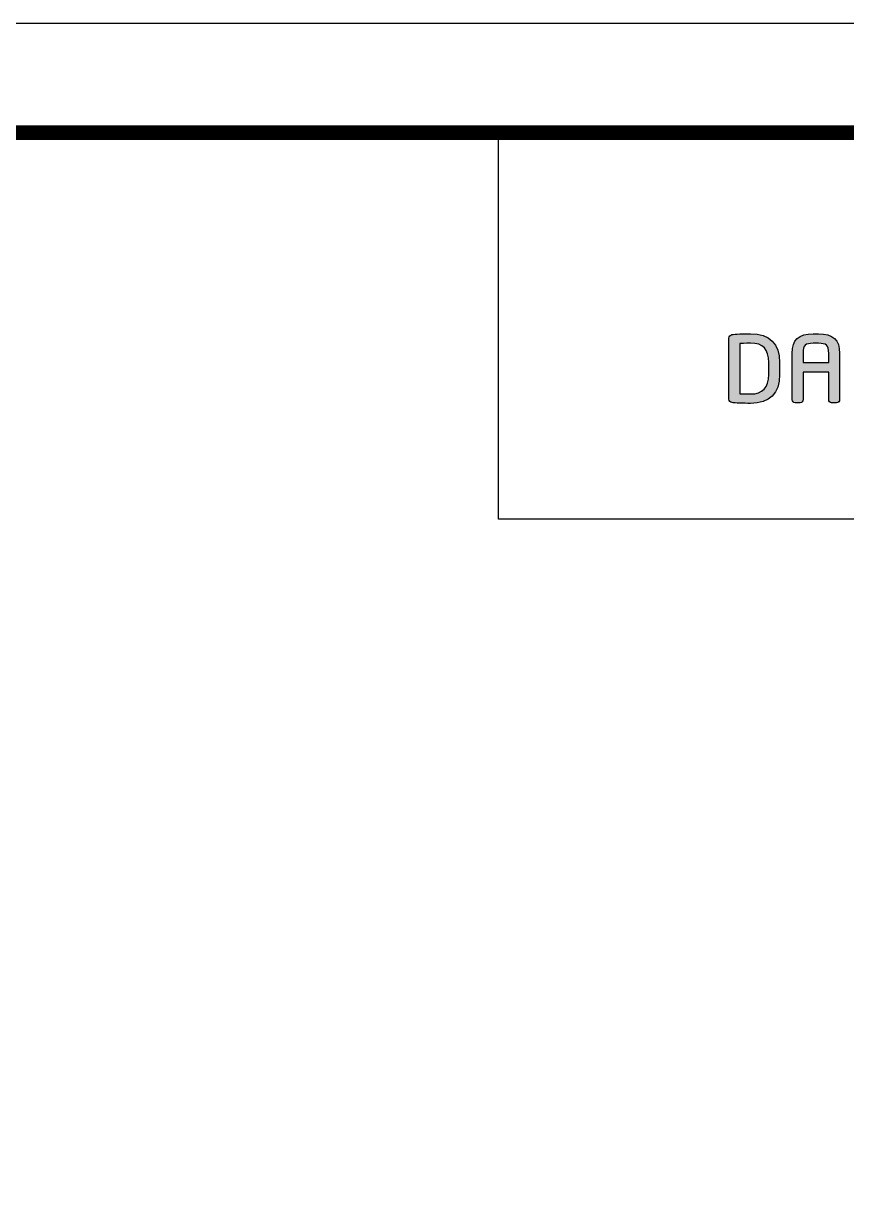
# Model space of a CAD drawing. Extents: x 16296675219 to 16296676413, y -37409617825 to -37409616950.
# Drawn here: x 16296676114.2 to 16296676267.2, y -37409617169 to -37409616950.3 of the extents above; entities that cross this region are included whole.
import ezdxf

# ---------------------------------------------------------------- set-up
doc = ezdxf.new("R2010")
doc.units = 0
doc.header["$LTSCALE"] = 10
doc.header["$MEASUREMENT"] = 0
doc.layers.get('0').update_dxf_attribs({"linetype": 'CONTINUOUS'})
doc.layers.add('레이어 1', color=7, linetype='CONTINUOUS')

msp = doc.modelspace()

# ---------------------------------------------------------------- hatches: boundary and pattern name
at = {"layer": '레이어 1'}
h = msp.add_hatch(color=5, dxfattribs=at)
h.dxf.hatch_style = 2
edge = h.paths.add_edge_path()
edge.add_spline(control_points=[(16296676252.754629, -37409617015.593979), (16296676252.754629, -37409617018.025902), (16296676251.645069, -37409617019.209099), (16296676249.361349, -37409617019.209099), (16296676249.361349, -37409617019.209099), (16296676247.798929, -37409617019.180161), (16296676247.391729, -37409617019.173103), (16296676247.391729, -37409617019.173103), (16296676247.391729, -37409617009.84848), (16296676247.391729, -37409617009.84848), (16296676248.200991, -37409617009.76812), (16296676249.351049, -37409617009.754623), (16296676249.36248, -37409617009.754623), (16296676251.708099, -37409617009.754623), (16296676252.754629, -37409617010.868958), (16296676252.754629, -37409617013.366524), (16296676252.754629, -37409617013.366524), (16296676252.754629, -37409617015.593979), (16296676252.754629, -37409617015.593979)], knot_values=[0, 0, 0, 0, 1, 1, 1, 2, 2, 2, 3, 3, 3, 4, 4, 4, 5, 5, 5, 6, 6, 6, 6], degree=3, periodic=0)
edge = h.paths.add_edge_path()
edge.add_spline(control_points=[(16296676249.361349, -37409617008.002983), (16296676248.09362, -37409617008.002983), (16296676246.449039, -37409617008.080803), (16296676245.909731, -37409617008.167587), (16296676245.57246, -37409617008.22419), (16296676245.35622, -37409617008.476257), (16296676245.35622, -37409617008.809357), (16296676245.35622, -37409617008.809357), (16296676245.35622, -37409617020.153038), (16296676245.35622, -37409617020.153038), (16296676245.35622, -37409617020.50222), (16296676245.57452, -37409617020.747879), (16296676245.92613, -37409617020.796722), (16296676246.436199, -37409617020.881592), (16296676248.075439, -37409617020.958771), (16296676249.361349, -37409617020.958771), (16296676252.901239, -37409617020.958771), (16296676254.77149, -37409617019.102989), (16296676254.77149, -37409617015.593979), (16296676254.77149, -37409617015.593979), (16296676254.77149, -37409617013.366524), (16296676254.77149, -37409617013.366524), (16296676254.77149, -37409617009.857513), (16296676252.901239, -37409617008.002983), (16296676249.361349, -37409617008.002983)], knot_values=[0, 0, 0, 0, 1, 1, 1, 2, 2, 2, 3, 3, 3, 4, 4, 4, 5, 5, 5, 6, 6, 6, 7, 7, 7, 8, 8, 8, 8], degree=3, periodic=0)
h = msp.add_hatch(color=5, dxfattribs=at)
h.dxf.hatch_style = 2
edge = h.paths.add_edge_path()
edge.add_spline(control_points=[(16296676263.90093, -37409617013.352966), (16296676263.90093, -37409617013.352966), (16296676259.127701, -37409617013.352966), (16296676259.127701, -37409617013.352966), (16296676259.127701, -37409617013.175552), (16296676259.127701, -37409617011.650887), (16296676259.127701, -37409617011.650887), (16296676259.127701, -37409617010.059372), (16296676259.6008, -37409617009.789337), (16296676261.020149, -37409617009.789337), (16296676261.020149, -37409617009.789337), (16296676262.00992, -37409617009.789337), (16296676262.00992, -37409617009.789337), (16296676263.428459, -37409617009.789337), (16296676263.90093, -37409617010.059372), (16296676263.90093, -37409617011.650887), (16296676263.90093, -37409617011.650887), (16296676263.90093, -37409617013.175552), (16296676263.90093, -37409617013.352966)], knot_values=[0, 0, 0, 0, 1, 1, 1, 2, 2, 2, 3, 3, 3, 4, 4, 4, 5, 5, 5, 6, 6, 6, 6], degree=3, periodic=0)
edge = h.paths.add_edge_path()
edge.add_spline(control_points=[(16296676262.00992, -37409617008.002983), (16296676262.00992, -37409617008.002983), (16296676261.020149, -37409617008.002983), (16296676261.020149, -37409617008.002983), (16296676258.31621, -37409617008.002983), (16296676257.110649, -37409617009.12767), (16296676257.110649, -37409617011.650887), (16296676257.110649, -37409617011.650887), (16296676257.110649, -37409617020.282967), (16296676257.110649, -37409617020.282967), (16296676257.110649, -37409617020.586487), (16296676257.357281, -37409617020.843674), (16296676257.64839, -37409617020.843674), (16296676257.64839, -37409617020.843674), (16296676258.59269, -37409617020.843674), (16296676258.59269, -37409617020.843674), (16296676258.92738, -37409617020.843674), (16296676259.127701, -37409617020.559464), (16296676259.127701, -37409617020.282967), (16296676259.127701, -37409617020.282967), (16296676259.127701, -37409617015.322601), (16296676259.127701, -37409617015.129051), (16296676259.127701, -37409617015.129051), (16296676263.90093, -37409617015.129051), (16296676263.90093, -37409617015.129051), (16296676263.90093, -37409617015.322601), (16296676263.90093, -37409617020.282967), (16296676263.90093, -37409617020.282967), (16296676263.90093, -37409617020.592232), (16296676264.144791, -37409617020.843674), (16296676264.44525, -37409617020.843674), (16296676264.44525, -37409617020.843674), (16296676265.37797, -37409617020.843674), (16296676265.37797, -37409617020.843674), (16296676265.70496, -37409617020.843674), (16296676265.925011, -37409617020.55365), (16296676265.925011, -37409617020.282967), (16296676265.925011, -37409617020.282967), (16296676265.925011, -37409617011.650887), (16296676265.925011, -37409617011.650887), (16296676265.925011, -37409617009.12767), (16296676264.7171, -37409617008.002983), (16296676262.00992, -37409617008.002983)], knot_values=[0, 0, 0, 0, 1, 1, 1, 2, 2, 2, 3, 3, 3, 4, 4, 4, 5, 5, 5, 6, 6, 6, 7, 7, 7, 8, 8, 8, 9, 9, 9, 10, 10, 10, 11, 11, 11, 12, 12, 12, 13, 13, 13, 14, 14, 14, 14], degree=3, periodic=0)

# ---------------------------------------------------------------- linework, layer by layer
at = {"color": 5, "ltscale": 0.5}
msp.add_line((16296676202.525789, -37409617042.481857), (16296676202.525789, -37409616970.638603), dxfattribs=at)
at = {"color": 5, "ltscale": 40}
msp.add_line((16296676393.27146, -37409617042.481857), (16296676202.525789, -37409617042.481857), dxfattribs=at)
at = {"ltscale": 0.5}
msp.add_lwpolyline([(16296675219.07955, -37409617824.834084), (16296676412.57955, -37409617824.834084), (16296676412.57955, -37409616950.334084), (16296675219.07955, -37409616950.334084)], close=True, dxfattribs=at)
at = {"color": 5, "linetype": 'ByBlock', "lineweight": 200, "const_width": 2.75}
msp.add_lwpolyline([(16296675238.27124, -37409617787.388771), (16296676393.27124, -37409617787.388771), (16296676393.27124, -37409616970.638771), (16296675238.27124, -37409616970.638771)], close=True, dxfattribs=at)
at = {"layer": '레이어 1', "color": 5}
for points, knots in [([(16296676249.361349, -37409617008.002983), (16296676248.09362, -37409617008.002983), (16296676246.449039, -37409617008.080803), (16296676245.909731, -37409617008.167587), (16296676245.57246, -37409617008.22419), (16296676245.35622, -37409617008.476257), (16296676245.35622, -37409617008.809357), (16296676245.35622, -37409617008.809357), (16296676245.35622, -37409617020.153038), (16296676245.35622, -37409617020.153038), (16296676245.35622, -37409617020.50222), (16296676245.57452, -37409617020.747879), (16296676245.92613, -37409617020.796722), (16296676246.436199, -37409617020.881592), (16296676248.075439, -37409617020.958771), (16296676249.361349, -37409617020.958771), (16296676252.901239, -37409617020.958771), (16296676254.77149, -37409617019.102989), (16296676254.77149, -37409617015.593979), (16296676254.77149, -37409617015.593979), (16296676254.77149, -37409617013.366524), (16296676254.77149, -37409617013.366524), (16296676254.77149, -37409617009.857513), (16296676252.901239, -37409617008.002983), (16296676249.361349, -37409617008.002983)], [0, 0, 0, 0, 1, 1, 1, 2, 2, 2, 3, 3, 3, 4, 4, 4, 5, 5, 5, 6, 6, 6, 7, 7, 7, 8, 8, 8, 8]), ([(16296676252.754629, -37409617015.593979), (16296676252.754629, -37409617018.025902), (16296676251.645069, -37409617019.209099), (16296676249.361349, -37409617019.209099), (16296676249.361349, -37409617019.209099), (16296676247.798929, -37409617019.180161), (16296676247.391729, -37409617019.173103), (16296676247.391729, -37409617019.173103), (16296676247.391729, -37409617009.84848), (16296676247.391729, -37409617009.84848), (16296676248.200991, -37409617009.76812), (16296676249.351049, -37409617009.754623), (16296676249.36248, -37409617009.754623), (16296676251.708099, -37409617009.754623), (16296676252.754629, -37409617010.868958), (16296676252.754629, -37409617013.366524), (16296676252.754629, -37409617013.366524), (16296676252.754629, -37409617015.593979), (16296676252.754629, -37409617015.593979)], [0, 0, 0, 0, 1, 1, 1, 2, 2, 2, 3, 3, 3, 4, 4, 4, 5, 5, 5, 6, 6, 6, 6]), ([(16296676262.00992, -37409617008.002983), (16296676262.00992, -37409617008.002983), (16296676261.020149, -37409617008.002983), (16296676261.020149, -37409617008.002983), (16296676258.31621, -37409617008.002983), (16296676257.110649, -37409617009.12767), (16296676257.110649, -37409617011.650887), (16296676257.110649, -37409617011.650887), (16296676257.110649, -37409617020.282967), (16296676257.110649, -37409617020.282967), (16296676257.110649, -37409617020.586487), (16296676257.357281, -37409617020.843674), (16296676257.64839, -37409617020.843674), (16296676257.64839, -37409617020.843674), (16296676258.59269, -37409617020.843674), (16296676258.59269, -37409617020.843674), (16296676258.92738, -37409617020.843674), (16296676259.127701, -37409617020.559464), (16296676259.127701, -37409617020.282967), (16296676259.127701, -37409617020.282967), (16296676259.127701, -37409617015.322601), (16296676259.127701, -37409617015.129051), (16296676259.127701, -37409617015.129051), (16296676263.90093, -37409617015.129051), (16296676263.90093, -37409617015.129051), (16296676263.90093, -37409617015.322601), (16296676263.90093, -37409617020.282967), (16296676263.90093, -37409617020.282967), (16296676263.90093, -37409617020.592232), (16296676264.144791, -37409617020.843674), (16296676264.44525, -37409617020.843674), (16296676264.44525, -37409617020.843674), (16296676265.37797, -37409617020.843674), (16296676265.37797, -37409617020.843674), (16296676265.70496, -37409617020.843674), (16296676265.925011, -37409617020.55365), (16296676265.925011, -37409617020.282967), (16296676265.925011, -37409617020.282967), (16296676265.925011, -37409617011.650887), (16296676265.925011, -37409617011.650887), (16296676265.925011, -37409617009.12767), (16296676264.7171, -37409617008.002983), (16296676262.00992, -37409617008.002983)], [0, 0, 0, 0, 1, 1, 1, 2, 2, 2, 3, 3, 3, 4, 4, 4, 5, 5, 5, 6, 6, 6, 7, 7, 7, 8, 8, 8, 9, 9, 9, 10, 10, 10, 11, 11, 11, 12, 12, 12, 13, 13, 13, 14, 14, 14, 14]), ([(16296676263.90093, -37409617013.352966), (16296676263.90093, -37409617013.352966), (16296676259.127701, -37409617013.352966), (16296676259.127701, -37409617013.352966), (16296676259.127701, -37409617013.175552), (16296676259.127701, -37409617011.650887), (16296676259.127701, -37409617011.650887), (16296676259.127701, -37409617010.059372), (16296676259.6008, -37409617009.789337), (16296676261.020149, -37409617009.789337), (16296676261.020149, -37409617009.789337), (16296676262.00992, -37409617009.789337), (16296676262.00992, -37409617009.789337), (16296676263.428459, -37409617009.789337), (16296676263.90093, -37409617010.059372), (16296676263.90093, -37409617011.650887), (16296676263.90093, -37409617011.650887), (16296676263.90093, -37409617013.175552), (16296676263.90093, -37409617013.352966)], [0, 0, 0, 0, 1, 1, 1, 2, 2, 2, 3, 3, 3, 4, 4, 4, 5, 5, 5, 6, 6, 6, 6])]:
    msp.add_open_spline(points, degree=3, knots=knots, dxfattribs=at)

doc.saveas('drawing.dxf')
